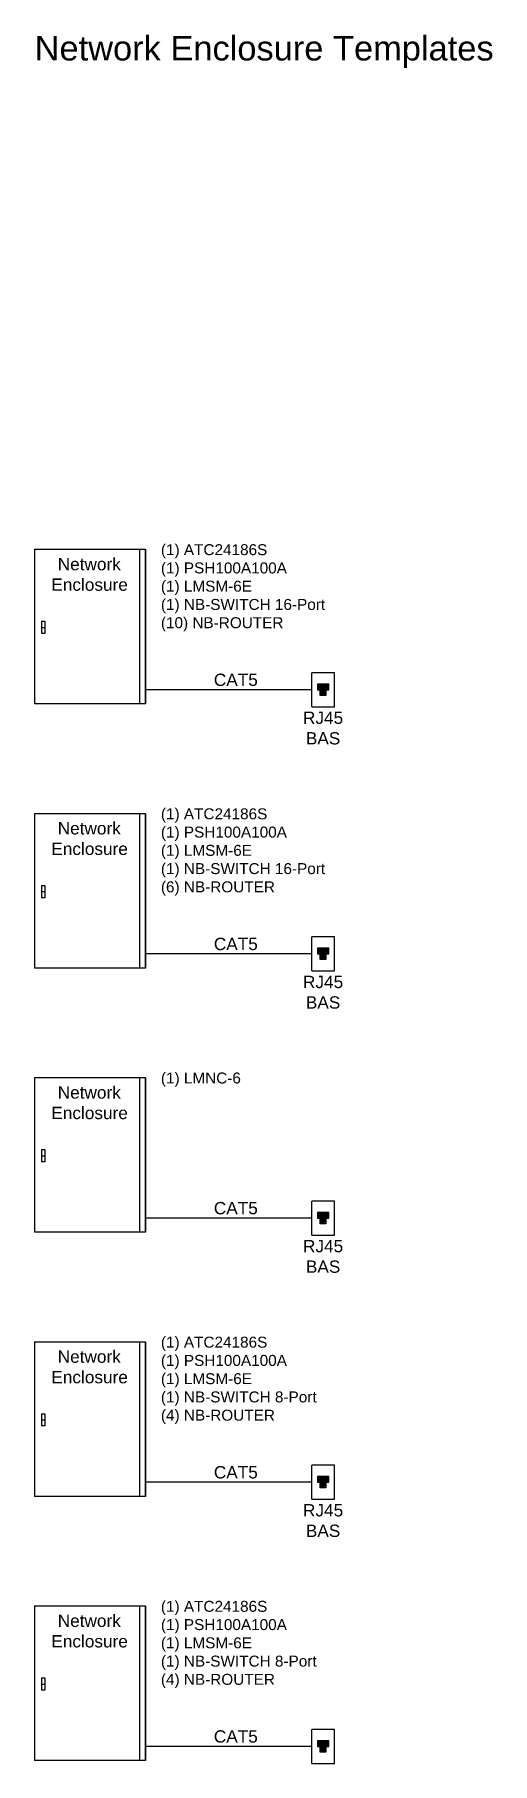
# Model space of a CAD drawing. Header units: inches. Extents: x -233 to 23, y -182 to 484.
# Drawn here: x -36.14 to -27.79, y 5.43 to 37 of the extents above; entities that cross this region are included whole.
import ezdxf

# ---------------------------------------------------------------- set-up
doc = ezdxf.new("R2010")
doc.units = ezdxf.units.IN
doc.header["$MEASUREMENT"] = 0
doc.layers.add('16 NB-switch', color=6, linetype='Continuous')
doc.styles.get("Standard").update_dxf_attribs({"font": 'arial.ttf'})

# ---------------------------------------------------------------- blocks, each defined once
blk = doc.blocks.new('LMNC')
at = {"color": 4, "lineweight": 25}
for p, q in [((-1.011, 0), (-1.011, -2.824)), ((-1.011, 0), (1.011, 0)), ((0.899, 0), (0.899, -2.824)), ((1.011, 0), (1.011, -2.824)), ((1.011, -2.824), (1.011, 0)), ((1.011, 0), (1.011, -2.824)), ((-0.879, -1.538), (-0.879, -1.314)), ((-0.879, -1.314), (-0.823, -1.314)), ((-0.879, -1.426), (-0.823, -1.426)), ((-0.823, -1.538), (-0.879, -1.538)), ((-0.823, -1.314), (-0.823, -1.538)), ((1.011, -2.824), (-1.011, -2.824))]:
    blk.add_line(p, q, dxfattribs=at)
at = {"color": 4, "insert": (-0.027, -0.46), "char_height": 0.22464, "attachment_point": 4}
blk.add_mtext('\\pi-0.5629;Network\\P\\pi-0.67882;Enclosure', dxfattribs=at)

msp = doc.modelspace()

# ---------------------------------------------------------------- linework, layer by layer
for p, q in [((-31.08834, 24.72639), (-31.08834, 25.34721)), ((-30.67446, 25.34721), (-31.08834, 25.34721)), ((-30.67446, 24.72639), (-30.67446, 25.34721)), ((-31.08834, 25.0368), (-34.12058, 25.0368)), ((-30.77793, 25.14027), (-30.98487, 25.14027)), ((-30.98487, 25.14027), (-30.98487, 25.0368)), ((-30.98487, 25.0368), (-30.77793, 25.0368)), ((-30.93313, 24.93333), (-30.93313, 25.0368)), ((-30.82966, 25.0368), (-30.82966, 24.93333)), ((-30.77793, 25.0368), (-30.77793, 25.14027)), ((-31.08834, 24.72639), (-30.67446, 24.72639)), ((-30.82966, 24.93333), (-30.93313, 24.93333)), ((-31.08834, 19.90251), (-31.08834, 20.52333)), ((-30.67446, 20.52333), (-31.08834, 20.52333)), ((-30.67446, 19.90251), (-30.67446, 20.52333)), ((-31.08834, 20.21292), (-34.12058, 20.21292)), ((-30.77793, 20.31639), (-30.98487, 20.31639)), ((-30.98487, 20.31639), (-30.98487, 20.21292)), ((-30.98487, 20.21292), (-30.77793, 20.21292)), ((-30.93313, 20.10945), (-30.93313, 20.21292)), ((-30.82966, 20.21292), (-30.82966, 20.10945)), ((-30.77793, 20.21292), (-30.77793, 20.31639)), ((-31.08834, 19.90251), (-30.67446, 19.90251)), ((-30.82966, 20.10945), (-30.93313, 20.10945)), ((-31.08834, 15.07862), (-31.08834, 15.69944)), ((-30.67446, 15.69944), (-31.08834, 15.69944)), ((-30.77793, 15.4925), (-30.98487, 15.4925)), ((-30.98487, 15.4925), (-30.98487, 15.38903)), ((-30.77793, 15.38903), (-30.77793, 15.4925)), ((-30.67446, 15.07862), (-30.67446, 15.69944)), ((-31.08834, 15.38903), (-34.12058, 15.38903)), ((-30.98487, 15.38903), (-30.77793, 15.38903)), ((-30.93313, 15.28556), (-30.93313, 15.38903)), ((-30.82966, 15.28556), (-30.93313, 15.28556)), ((-30.82966, 15.38903), (-30.82966, 15.28556)), ((-31.08834, 15.07862), (-30.67446, 15.07862)), ((-31.08834, 10.25474), (-31.08834, 10.87556)), ((-30.67446, 10.87556), (-31.08834, 10.87556)), ((-30.67446, 10.25474), (-30.67446, 10.87556)), ((-31.08834, 10.56515), (-34.12058, 10.56515)), ((-30.77793, 10.66862), (-30.98487, 10.66862)), ((-30.98487, 10.66862), (-30.98487, 10.56515)), ((-30.98487, 10.56515), (-30.77793, 10.56515)), ((-30.93313, 10.46168), (-30.93313, 10.56515)), ((-30.82966, 10.46168), (-30.93313, 10.46168)), ((-30.82966, 10.56515), (-30.82966, 10.46168)), ((-30.77793, 10.56515), (-30.77793, 10.66862)), ((-31.08834, 10.25474), (-30.67446, 10.25474)), ((-31.08834, 5.43086), (-31.08834, 6.05168)), ((-30.67446, 6.05168), (-31.08834, 6.05168)), ((-30.67446, 5.43086), (-30.67446, 6.05168)), ((-31.08834, 5.74127), (-34.12058, 5.74127)), ((-30.77793, 5.84474), (-30.98487, 5.84474)), ((-30.98487, 5.84474), (-30.98487, 5.74127)), ((-30.98487, 5.74127), (-30.77793, 5.74127)), ((-30.93313, 5.6378), (-30.93313, 5.74127)), ((-30.82966, 5.74127), (-30.82966, 5.6378)), ((-30.77793, 5.74127), (-30.77793, 5.84474)), ((-31.08834, 5.43086), (-30.67446, 5.43086)), ((-30.82966, 5.6378), (-30.93313, 5.6378))]:
    msp.add_line(p, q)
for points in [[(-30.77793, 25.14027), (-30.98487, 25.14027), (-30.77793, 25.0368), (-30.98487, 25.0368)], [(-30.82966, 25.0368), (-30.93313, 25.0368), (-30.82966, 24.93333), (-30.93313, 24.93333)], [(-30.77793, 20.31639), (-30.98487, 20.31639), (-30.77793, 20.21292), (-30.98487, 20.21292)], [(-30.82966, 20.21292), (-30.93313, 20.21292), (-30.82966, 20.10945), (-30.93313, 20.10945)], [(-30.77793, 15.4925), (-30.98487, 15.4925), (-30.77793, 15.38903), (-30.98487, 15.38903)], [(-30.82966, 15.38903), (-30.93313, 15.38903), (-30.82966, 15.28556), (-30.93313, 15.28556)], [(-30.77793, 10.66862), (-30.98487, 10.66862), (-30.77793, 10.56515), (-30.98487, 10.56515)], [(-30.82966, 10.56515), (-30.93313, 10.56515), (-30.82966, 10.46168), (-30.93313, 10.46168)], [(-30.77793, 5.84474), (-30.98487, 5.84474), (-30.77793, 5.74127), (-30.98487, 5.74127)], [(-30.82966, 5.74127), (-30.93313, 5.74127), (-30.82966, 5.6378), (-30.93313, 5.6378)]]:
    msp.add_solid(points)

# ---------------------------------------------------------------- block references
for p in [(-35.13146, 27.60222), (-35.13146, 22.77834), (-35.13146, 17.95446), (-35.13146, 13.13058), (-35.13146, 8.3067)]:
    msp.add_blockref('LMNC', p)

# ---------------------------------------------------------------- texts
at = {"insert": (-36.14234, 36.68499), "char_height": 0.449284, "attachment_point": 4}
msp.add_mtext_dynamic_manual_height_columns('Network Enclosure Templates', width=26.7906867, gutter_width=1, heights=[0], dxfattribs=at)
at = {"linetype": 'Continuous', "char_height": 0.22464, "width": 2.0842115, "attachment_point": 2}
for s, insert in [('CAT5', (-32.47289, 25.33136)), ('RJ45\\PBAS', (-30.8814, 24.63727)), ('CAT5', (-32.47289, 20.50748)), ('RJ45\\PBAS', (-30.8814, 19.81339)), ('CAT5', (-32.47289, 15.6836)), ('RJ45\\PBAS', (-30.8814, 14.98951)), ('CAT5', (-32.47289, 10.85972)), ('RJ45\\PBAS', (-30.8814, 10.16563)), ('CAT5', (-32.47289, 6.03584))]:
    msp.add_mtext(s, dxfattribs=dict(at, insert=insert))
at = {"layer": '16 NB-switch', "char_height": 0.2, "attachment_point": 1}
for s, insert, width in [('(1) ATC24186S\\P(1) PSH100A100A \\P(1) LMSM-6E\\P(1) NB-SWITCH 16-Port\\P(10) NB-ROUTER', (-33.83945, 27.69513), 4.1179883), ('(1) ATC24186S\\P(1) PSH100A100A \\P(1) LMSM-6E\\P(1) NB-SWITCH 16-Port\\P(6) NB-ROUTER', (-33.83945, 22.87125), 3.75), ('(1) LMNC-6', (-33.83945, 18.04737), 3.75), ('(1) ATC24186S\\P(1) PSH100A100A \\P(1) LMSM-6E\\P(1) NB-SWITCH 8-Port\\P(4) NB-ROUTER\\P', (-33.83945, 13.22348), 3.75), ('(1) ATC24186S\\P(1) PSH100A100A \\P(1) LMSM-6E\\P(1) NB-SWITCH 8-Port\\P(4) NB-ROUTER\\P', (-33.83945, 8.3996), 3.75)]:
    msp.add_mtext(s, dxfattribs=dict(at, insert=insert, width=width))

doc.saveas('drawing.dxf')
